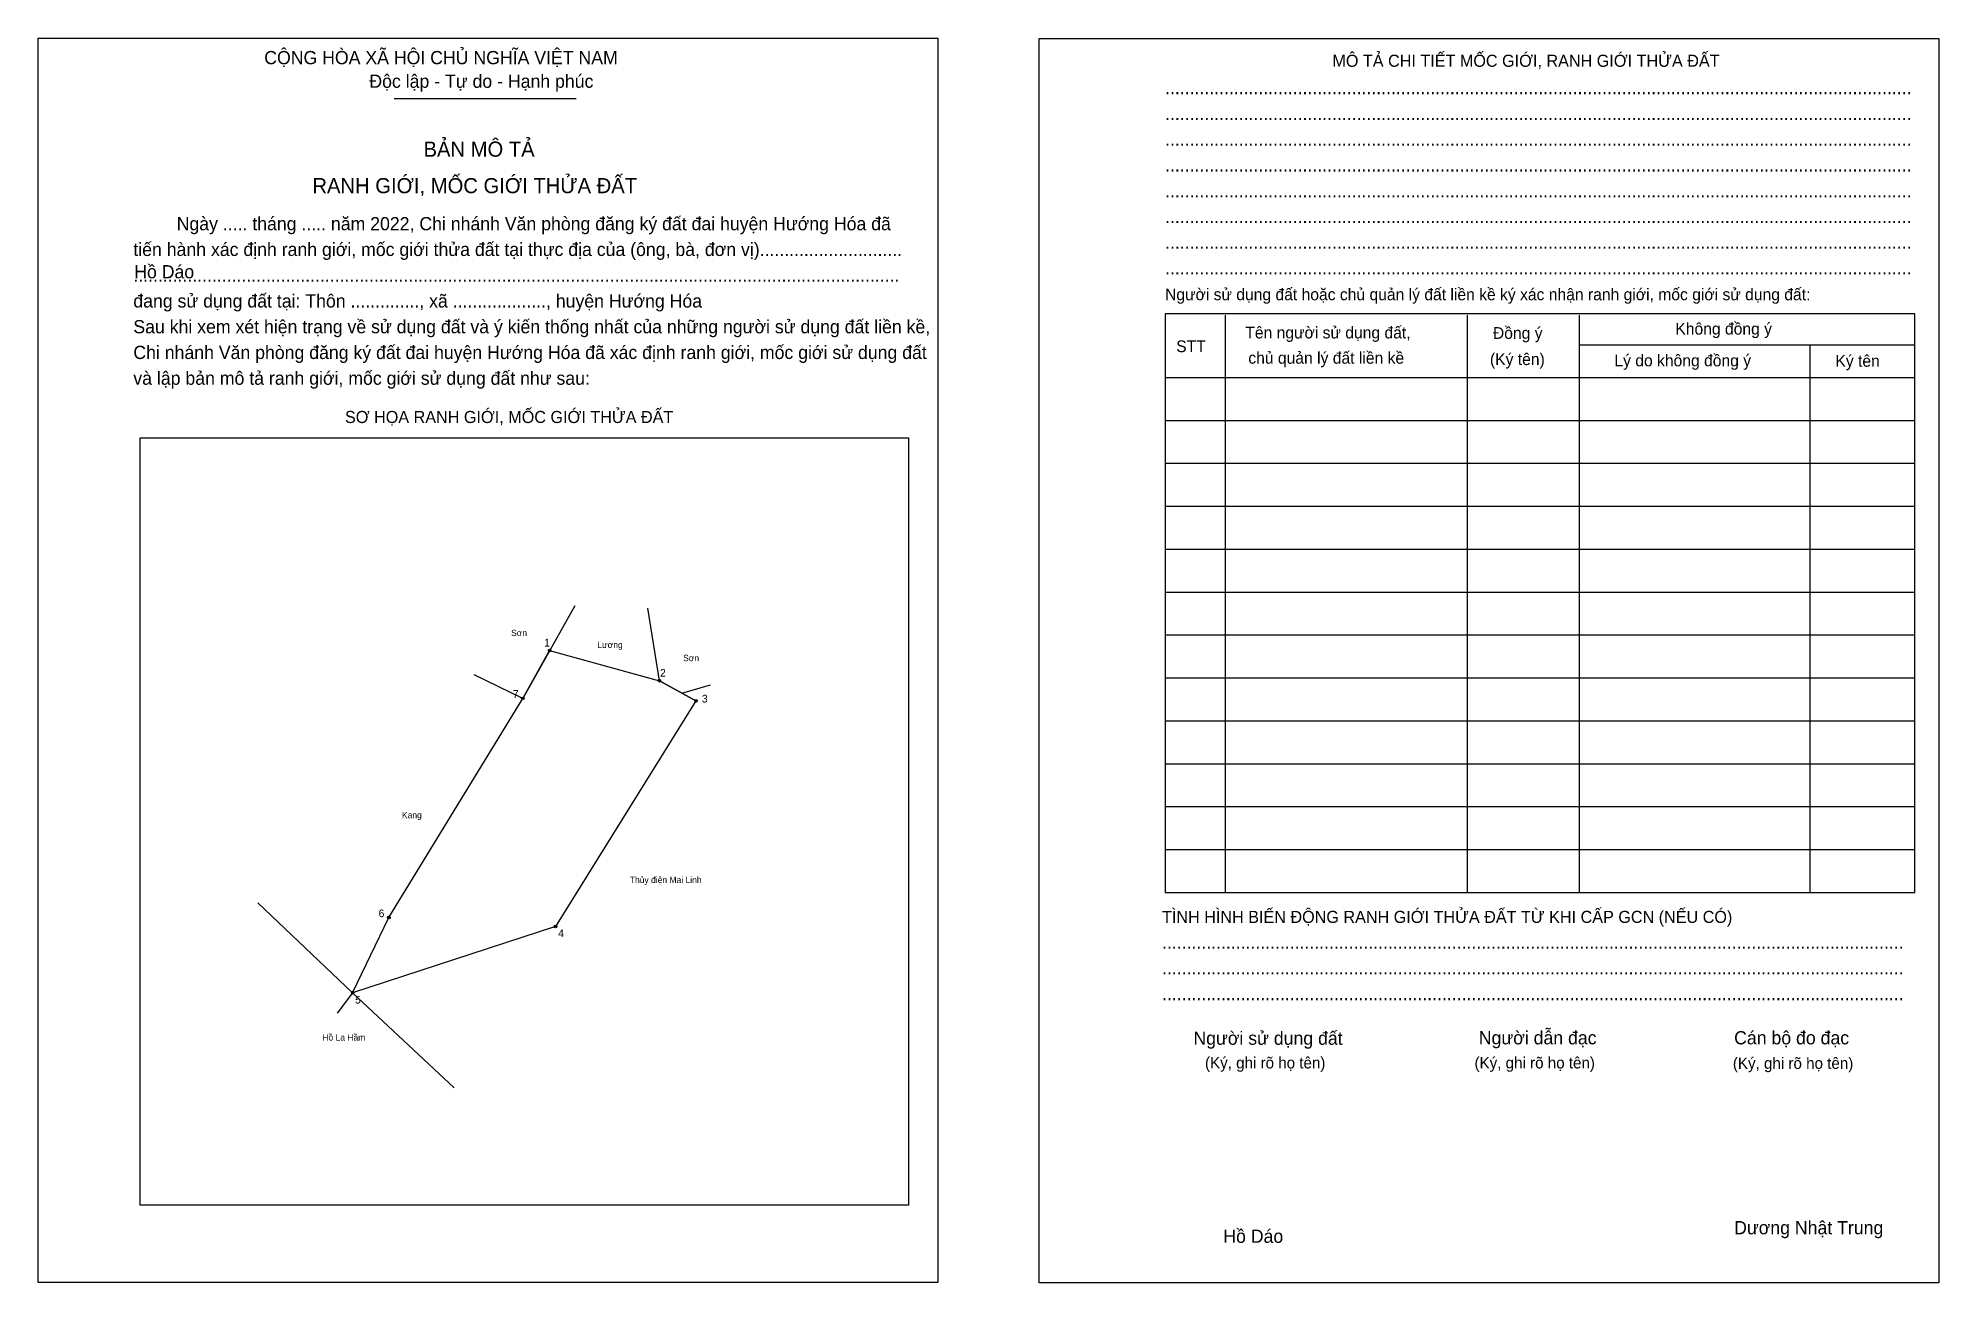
# Model space of a CAD drawing. Extents: x 545341 to 545700, y 1836049 to 1836284.
import ezdxf

# ---------------------------------------------------------------- set-up
doc = ezdxf.new("R2010")
doc.units = 0
for name, color, linetype in [('Level 1', 7, 'Continuous'), ('Level 10', 7, 'Continuous'), ('Level 11', 7, 'Continuous'), ('Level 12', 7, 'Continuous'), ('Level 2', 7, 'Continuous'), ('Level 25', 7, 'Continuous'), ('Level 27', 7, 'Continuous'), ('Level 55', 7, 'Continuous'), ('Level 6', 7, 'Continuous'), ('Level 9', 7, 'Continuous')]:
    doc.layers.add(name, color=color, linetype=linetype)

msp = doc.modelspace()

# ---------------------------------------------------------------- linework, layer by layer
at = {"layer": 'Level 1'}
for p, q in [((545340.7, 1836284.18), (545340.7, 1836284.18)), ((545529.92, 1836284.1), (545529.92, 1836284.1)), ((545408, 1836272.74), (545442.39, 1836272.74)), ((545565.08, 1836231.78), (545565.08, 1836122.68)), ((545610.83, 1836231.78), (545610.83, 1836122.68)), ((545632, 1836231.78), (545632, 1836122.68)), ((545632, 1836226.18), (545695.43, 1836226.18)), ((545675.56, 1836226.18), (545675.56, 1836122.68)), ((545553.72, 1836220.02), (545695.43, 1836220.02)), ((545553.72, 1836211.91), (545695.43, 1836211.91)), ((545360.02, 1836208.58), (545360.02, 1836208.58)), ((545553.72, 1836203.8), (545695.43, 1836203.8)), ((545553.72, 1836195.68), (545695.43, 1836195.68)), ((545553.72, 1836187.57), (545695.43, 1836187.57)), ((545553.72, 1836179.46), (545695.43, 1836179.46)), ((545553.72, 1836171.35), (545695.43, 1836171.35)), ((545553.72, 1836163.24), (545695.43, 1836163.24)), ((545553.72, 1836155.13), (545695.43, 1836155.13)), ((545553.72, 1836147.02), (545695.43, 1836147.02)), ((545553.72, 1836138.9), (545695.43, 1836138.9)), ((545553.72, 1836130.79), (545695.43, 1836130.79)), ((545505.21, 1836063.55), (545505.21, 1836063.55)), ((545510.78, 1836048.95), (545510.78, 1836048.95)), ((545700, 1836048.87), (545700, 1836048.87))]:
    msp.add_line(p, q, dxfattribs=at)
for points in [[(545695.43, 1836232.02), (545553.72, 1836232.02), (545553.72, 1836122.68), (545695.43, 1836122.68)], [(545360.02, 1836208.58), (545505.21, 1836208.58), (545505.21, 1836063.55), (545360.02, 1836063.55)]]:
    msp.add_lwpolyline(points, close=True, dxfattribs=at)
at = {"layer": 'Level 10'}
for p, q in [((545442.14, 1836176.85), (545432.33, 1836159.37)), ((545432.33, 1836159.37), (545423.16, 1836163.8)), ((545382.22, 1836120.71), (545400.17, 1836103.73)), ((545400.17, 1836103.73), (545419.34, 1836085.77))]:
    msp.add_line(p, q, dxfattribs=at)
msp.add_lwpolyline([(545438.53, 1836116.26), (545400.17, 1836103.73), (545407, 1836117.95), (545432.33, 1836159.37), (545437.4, 1836168.4), (545458.15, 1836162.7), (545465.06, 1836158.9)], close=True, dxfattribs=at)
at = {"layer": 'Level 11'}
for p, q in [((545458.15, 1836162.7), (545455.97, 1836176.4)), ((545462.39, 1836160.37), (545467.81, 1836161.94))]:
    msp.add_line(p, q, dxfattribs=at)
for centre in [(545437.4, 1836168.4), (545458.15, 1836162.7), (545432.33, 1836159.37), (545465.06, 1836158.9), (545407, 1836117.95), (545438.53, 1836116.26), (545438.53, 1836116.26), (545400.17, 1836103.73)]:
    msp.add_circle(centre, 0.243, dxfattribs=at)
at = {"layer": 'Level 2'}
for points in [[(545340.71, 1836284.18), (545510.78, 1836284.18), (545510.78, 1836048.95), (545340.71, 1836048.95)], [(545529.92, 1836284.1), (545700, 1836284.1), (545700, 1836048.87), (545529.92, 1836048.87)]]:
    msp.add_lwpolyline(points, close=True, dxfattribs=at)
at = {"layer": 'Level 25'}
for p, q in [((545437.4, 1836168.4), (545458.15, 1836162.7)), ((545465.06, 1836158.9), (545458.15, 1836162.7)), ((545438.53, 1836116.26), (545400.17, 1836103.73))]:
    msp.add_line(p, q, dxfattribs=at)
at = {"layer": 'Level 27'}
msp.add_line((545400.17, 1836103.73), (545397.24, 1836099.85), dxfattribs=at)

# ---------------------------------------------------------------- texts
at = {"layer": 'Level 1'}
for s, height, p in [('CỘNG HÒA XÃ HỘI CHỦ NGHĨA VIỆT NAM', 2.4982, (545383.46, 1836279.23)), ('MÔ TẢ CHI TIẾT MỐC GIỚI, RANH GIỚI THỬA ĐẤT', 2.2841, (545585.35, 1836278.74)), ('Độc lập - Tự do - Hạnh phúc', 2.4982, (545403.33, 1836274.77)), ('........................................................................................................................................................', 2.49821, (545553.72, 1836273.56)), ('........................................................................................................................................................', 2.49821, (545553.72, 1836268.69)), ('BẢN MÔ TẢ', 2.855, (545413.57, 1836261.75)), ('........................................................................................................................................................', 2.49821, (545553.72, 1836263.82)), ('RANH GIỚI, MỐC GIỚI THỬA ĐẤT', 2.8554, (545392.57, 1836254.85)), ('........................................................................................................................................................', 2.49821, (545553.72, 1836258.95)), ('........................................................................................................................................................', 2.49821, (545553.72, 1836254.09)), ('Ngày ..... tháng ..... năm 2022, Chi nhánh Văn phòng đăng ký đất đai huyện Hướng Hóa đã', 2.4982, (545366.91, 1836247.84)), ('........................................................................................................................................................', 2.49821, (545553.72, 1836249.22)), ('tiến hành xác định ranh giới, mốc giới thửa đất tại thực địa của (ông, bà, đơn vị).............................', 2.49821, (545358.72, 1836242.98)), ('........................................................................................................................................................', 2.49821, (545553.72, 1836244.35)), ('............................................................................................................................................................', 2.49821, (545358.72, 1836238.11)), ('Người sử dụng đất hoặc chủ quản lý đất liền kề ký xác nhận ranh giới, mốc giới sử dụng đất:', 2.2129, (545553.72, 1836234.62)), ('........................................................................................................................................................', 2.49821, (545553.72, 1836239.49)), ('đang sử dụng đất tại: Thôn .............., xã ..................., huyện Hướng Hóa', 2.4982, (545358.72, 1836233.24)), ('Sau khi xem xét hiện trạng về sử dụng đất và ý kiến thống nhất của những người sử dụng đất liền kề,', 2.4982, (545358.72, 1836228.37)), ('Tên người sử dụng đất,', 2.2129, (545568.89, 1836227.4)), ('Đồng ý', 2.213, (545615.69, 1836227.32)), ('Không đồng ý', 2.2129, (545650.17, 1836228.13)), ('Chi nhánh Văn phòng đăng ký đất đai huyện Hướng Hóa đã xác định ranh giới, mốc giới sử dụng đất', 2.4982, (545358.72, 1836223.51)), ('STT', 2.213, (545555.83, 1836224.81)), ('chủ quản lý đất liền kề', 2.2129, (545569.46, 1836222.62)), ('(Ký tên)', 2.213, (545615.13, 1836222.37)), ('Lý do không đồng ý', 2.2129, (545638.65, 1836222.13)), ('Ký tên', 2.213, (545680.42, 1836222.05)), ('và lập bản mô tả ranh giới, mốc giới sử dụng đất như sau:', 2.4982, (545358.72, 1836218.64)), ('SƠ HỌA RANH GIỚI, MỐC GIỚI THỬA ĐẤT', 2.2841, (545398.72, 1836211.41)), ('TÌNH HÌNH BIẾN ĐỘNG RANH GIỚI THỬA ĐẤT TỪ KHI CẤP GCN (NẾU CÓ)', 2.2841, (545553.15, 1836116.92)), ('.......................................................................................................................................................', 2.49821, (545553.15, 1836112.06)), ('.......................................................................................................................................................', 2.49821, (545553.15, 1836107.19)), ('.......................................................................................................................................................', 2.49821, (545553.15, 1836102.32)), ('Người sử dụng đất', 2.4982, (545559.08, 1836093.89)), ('Người dẫn đạc', 2.4982, (545613.02, 1836093.97)), ('Cán bộ đo đạc', 2.4982, (545661.28, 1836093.97)), ('(Ký, ghi rõ họ tên)', 2.1414, (545561.27, 1836089.42)), ('(Ký, ghi rõ họ tên)', 2.1414, (545612.21, 1836089.42)), ('(Ký, ghi rõ họ tên)', 2.1414, (545661.04, 1836089.34)), ('Dương Nhật Trung', 2.4982, (545661.28, 1836058.07))]:
    msp.add_text(s, height=height, dxfattribs=at).set_placement(p)
at = {"layer": 'Level 12'}
for s, p in [('Sơn', (545430.12, 1836171.14)), ('Lương', (545446.41, 1836168.89)), ('Sơn', (545462.64, 1836166.4)), ('Kang', (545409.49, 1836136.71)), ('Thủy điện Mai Linh', (545452.56, 1836124.46)), ('Hồ La Hầm', (545394.44, 1836094.69))]:
    msp.add_text(s, height=1.2, dxfattribs=at).set_placement(p)
at = {"layer": 'Level 55'}
for s, p in [('1', (545437.35, 1836168.4)), ('2', (545458.1, 1836162.7)), ('7', (545432.28, 1836159.37)), ('3', (545465.01, 1836158.9)), ('6', (545406.94, 1836117.95)), ('4', (545438.47, 1836116.26)), ('5', (545400.12, 1836103.73))]:
    msp.add_text(s, height=0.162, dxfattribs=at).set_placement(p)
at = {"layer": 'Level 6'}
for p in [(545358.89, 1836238.76), (545564.73, 1836056.46)]:
    msp.add_text('Hồ Dáo', height=2.498, dxfattribs=at).set_placement(p)
at = {"layer": 'Level 9'}
for s, p in [('1', (545436.37, 1836169.17)), ('2', (545458.27, 1836163.47)), ('7', (545430.44, 1836159.46)), ('3', (545466.18, 1836158.58)), ('6', (545405.08, 1836118)), ('4', (545439.03, 1836114.25)), ('5', (545400.64, 1836101.68))]:
    msp.add_text(s, height=1.46, dxfattribs=at).set_placement(p)

doc.saveas('drawing.dxf')
